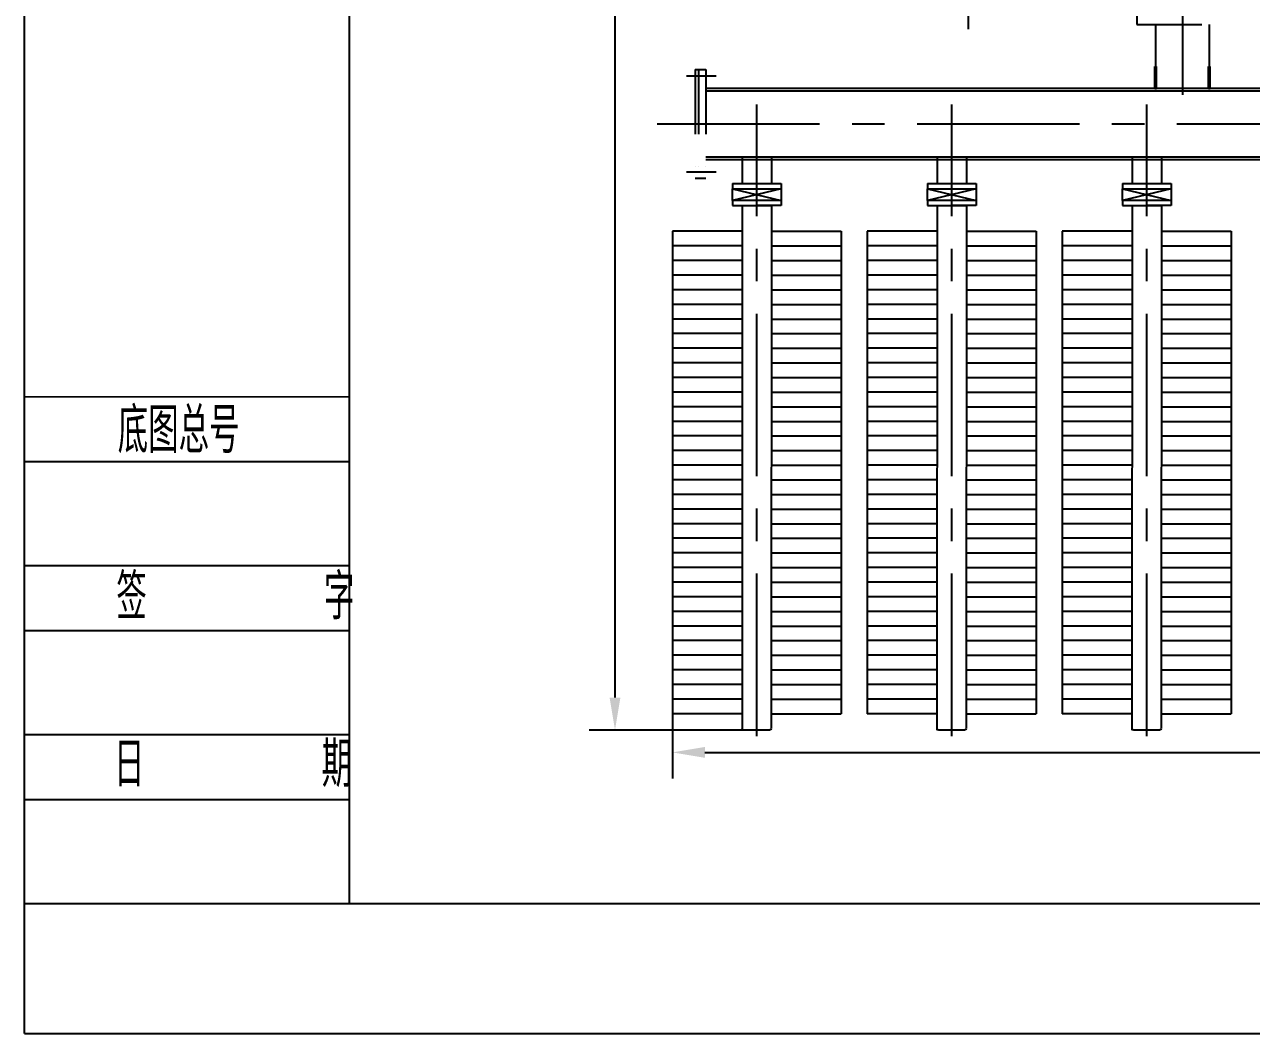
# Model space of a CAD drawing. Header units: millimetres. Extents: x -1000 to 22760, y -400 to 16400.
# Drawn here: x -1000 to 2776, y -400 to 2705 of the extents above; entities that cross this region are included whole.
import ezdxf
from ezdxf.enums import TextEntityAlignment as Align

# ---------------------------------------------------------------- set-up
doc = ezdxf.new("R2010")
doc.units = ezdxf.units.MM
doc.header["$LTSCALE"] = 400
doc.linetypes.add('CENTER', pattern=[2, 1.25, -0.25, 0.25, -0.25])
doc.linetypes.add('DIVIDE', pattern=[1.25, 0.5, -0.25, 0, -0.25, 0, -0.25])
for name, color, linetype, lineweight in [('0粗实线层', 7, 'Continuous', 50), ('2中心线层', 1, 'CENTER', 25), ('5文字层', 6, 'Continuous', 25), ('tablist', 3, 'Continuous', 25)]:
    doc.layers.add(name, color=color, linetype=linetype, lineweight=lineweight)
for name, color, linetype in [('5', 3, 'Continuous'), ('6', 4, 'DIVIDE'), ('图框层', 7, 'Continuous')]:
    doc.layers.add(name, color=color, linetype=linetype)
doc.styles.add('PC_TEXTSTYLE', font='txt.shx', dxfattribs={"width": 0.67, "bigfont": 'hztxt.shx'})
doc.styles.add('TH_GBDIM', font='txt.shx', dxfattribs={"width": 0.67, "bigfont": 'hztxt.shx'})
doc.dimstyles.new('TH_GBDIM', dxfattribs={"dimscale": 40, "dimtxt": 3.5, "dimasz": 2.5, "dimexe": 2, "dimexo": 0, "dimgap": 1.5, "dimtad": 0, "dimtoh": 1, "dimdec": 1, "dimdsep": 46, "dimtxsty": 'TH_GBDIM', "dimcen": 2.5, "dimclrd": 3, "dimclre": 3, "dimclrt": 6, "dimadec": 0, "dimazin": 2, "dimtfac": 0.714286, "dimtdec": 1, "dimtmove": 0, "dimatfit": 3, "dimfxl": 0, "dimtzin": 0, "dimlwd": -1, "dimlwe": -1, "dimarcsym": 0})

# ---------------------------------------------------------------- blocks, each defined once
blk = doc.blocks.new('*D33')
at = {"color": 3}
for p, q in [((4553.8, 3545.3), (4553.8, 2691.6)), ((1903.8, 3299.9), (1903.8, 2691.6)), ((2003.8, 2771.6), (3050.3, 2771.6)), ((4453.8, 2771.6), (3407.2, 2771.6))]:
    blk.add_line(p, q, dxfattribs=at)
for points in [[(2003.8, 2788.3), (2003.8, 2755), (1903.8, 2771.6)], [(4453.8, 2788.3), (4453.8, 2755), (4553.8, 2771.6)]]:
    blk.add_solid(points, dxfattribs=at)
at = {"layer": 'Defpoints', "color": 0}
for p in [(4553.8, 3545.3), (1903.8, 3299.9), (4553.8, 2771.6)]:
    blk.add_point(p, dxfattribs=at)
at = {"color": 6, "insert": (3228.8, 2771.6), "char_height": 140, "attachment_point": 5, "style": 'TH_GBDIM'}
blk.add_mtext('2650', dxfattribs=at)
blk = doc.blocks.new('低压侧联管')
at = {"color": 1, "linetype": 'CENTER'}
for p, q in [((-3305, 1884.6), (-3305, -59)), ((-2705, 1884.6), (-2705, -59)), ((-2105, 1884.6), (-2105, -59))]:
    blk.add_line(p, q, dxfattribs=at)
at = {"color": 0}
for p, q in [((-3380, 200), (-3230, 236)), ((-3230, 200), (-3380, 236)), ((-3380, 200), (-3230, 236)), ((-3230, 200), (-3380, 236)), ((-3380, 200), (-3230, 236)), ((-3230, 200), (-3380, 236)), ((-3380, 200), (-3230, 236)), ((-3230, 200), (-3380, 236)), ((-2780, 200), (-2630, 236)), ((-2630, 200), (-2780, 236)), ((-2780, 200), (-2630, 236)), ((-2630, 200), (-2780, 236)), ((-2780, 200), (-2630, 236)), ((-2630, 200), (-2780, 236)), ((-2180, 200), (-2030, 236)), ((-2030, 200), (-2180, 236)), ((-2180, 200), (-2030, 236)), ((-2030, 200), (-2180, 236)), ((-2180, 200), (-2030, 236)), ((-2030, 200), (-2180, 236)), ((-2180, 200), (-2030, 236)), ((-2030, 200), (-2180, 236)), ((-3350, 100), (-3350, 184)), ((-3350, 100), (-3350, 184)), ((-3350, 100), (-3350, 184)), ((-3350, 100), (-3350, 184)), ((-3260, 100), (-3260, 184)), ((-3260, 100), (-3260, 184)), ((-3260, 100), (-3260, 184)), ((-3260, 100), (-3260, 184)), ((-2750, 100), (-2750, 184)), ((-2750, 100), (-2750, 184)), ((-2750, 100), (-2750, 184)), ((-2660, 100), (-2660, 184)), ((-2660, 100), (-2660, 184)), ((-2660, 100), (-2660, 184)), ((-2150, 100), (-2150, 184)), ((-2150, 100), (-2150, 184)), ((-2150, 100), (-2150, 184)), ((-2150, 100), (-2150, 184)), ((-2060, 100), (-2060, 184)), ((-2060, 100), (-2060, 184)), ((-2060, 100), (-2060, 184)), ((-2060, 100), (-2060, 184)), ((-3462, 109.5), (3452, 109.5)), ((-3462, -109.5), (3452, -109.5)), ((-2135, -353.4), (-2135, -305.4))]:
    blk.add_line(p, q, dxfattribs=at)
at = {"layer": '0粗实线层'}
for p, q in [((-2077.5, -176), (-2077.5, -109.5)), ((-1912.5, -176), (-1912.5, -109.5))]:
    blk.add_line(p, q, dxfattribs=at)
at = {"layer": '2中心线层'}
for p, q in [((-3612, 0), (3495.7, 0)), ((-1995, -589), (-1995, -75.5))]:
    blk.add_line(p, q, dxfattribs=at)
at = {"layer": '5', "color": 0}
for p, q in [((-3350, 252), (-3350.5, 1866)), ((-3265.5, 1866), (-3345.5, 1866)), ((-3260, 252), (-3260.5, 1860.5)), ((-2750, 252), (-2750.5, 1866)), ((-2665.5, 1866), (-2745.5, 1866)), ((-2660, 252), (-2660.5, 1860.5)), ((-2150, 252), (-2150.5, 1866)), ((-2065.5, 1866), (-2145.5, 1866)), ((-2060, 252), (-2060.5, 1860.5)), ((-3565, 331), (-3565, 1816)), ((-3350, 1816), (-3565, 1816)), ((-3350, 1816), (-3565, 1816)), ((-3350, 1816), (-3565, 1816)), ((-3350, 1816), (-3565, 1816)), ((-3350, 1816), (-3565, 1816)), ((-3350, 1816), (-3565, 1816)), ((-3350, 1816), (-3565, 1816)), ((-3350, 1816), (-3565, 1816)), ((-3350, 1816), (-3565, 1816)), ((-3350, 1816), (-3565, 1816)), ((-3350, 1816), (-3565, 1816)), ((-3350, 1816), (-3565, 1816)), ((-3350, 1816), (-3565, 1816)), ((-3350, 1816), (-3565, 1816)), ((-3350, 1816), (-3565, 1816)), ((-3350, 1816), (-3565, 1816)), ((-3260, 1816), (-3045, 1816)), ((-3260, 1816), (-3045, 1816)), ((-3260, 1816), (-3045, 1816)), ((-3260, 1816), (-3045, 1816)), ((-3260, 1816), (-3045, 1816)), ((-3260, 1816), (-3045, 1816)), ((-3260, 1816), (-3045, 1816)), ((-3260, 1816), (-3045, 1816)), ((-3260, 1816), (-3045, 1816)), ((-3260, 1816), (-3045, 1816)), ((-3260, 1816), (-3045, 1816)), ((-3260, 1816), (-3045, 1816)), ((-3260, 1816), (-3045, 1816)), ((-3260, 1816), (-3045, 1816)), ((-3260, 1816), (-3045, 1816)), ((-3260, 1816), (-3045, 1816)), ((-3045, 331), (-3045, 1816)), ((-2965, 331), (-2965, 1816)), ((-2750, 1816), (-2965, 1816)), ((-2750, 1816), (-2965, 1816)), ((-2750, 1816), (-2965, 1816)), ((-2750, 1816), (-2965, 1816)), ((-2750, 1816), (-2965, 1816)), ((-2750, 1816), (-2965, 1816)), ((-2750, 1816), (-2965, 1816)), ((-2750, 1816), (-2965, 1816)), ((-2750, 1816), (-2965, 1816)), ((-2750, 1816), (-2965, 1816)), ((-2750, 1816), (-2965, 1816)), ((-2750, 1816), (-2965, 1816)), ((-2750, 1816), (-2965, 1816)), ((-2750, 1816), (-2965, 1816)), ((-2750, 1816), (-2965, 1816)), ((-2750, 1816), (-2965, 1816)), ((-2660, 1816), (-2445, 1816)), ((-2660, 1816), (-2445, 1816)), ((-2660, 1816), (-2445, 1816)), ((-2660, 1816), (-2445, 1816)), ((-2660, 1816), (-2445, 1816)), ((-2660, 1816), (-2445, 1816)), ((-2660, 1816), (-2445, 1816)), ((-2660, 1816), (-2445, 1816)), ((-2660, 1816), (-2445, 1816)), ((-2660, 1816), (-2445, 1816)), ((-2660, 1816), (-2445, 1816)), ((-2660, 1816), (-2445, 1816)), ((-2660, 1816), (-2445, 1816)), ((-2660, 1816), (-2445, 1816)), ((-2660, 1816), (-2445, 1816)), ((-2660, 1816), (-2445, 1816)), ((-2445, 331), (-2445, 1816)), ((-2365, 331), (-2365, 1816)), ((-2150, 1816), (-2365, 1816)), ((-2150, 1816), (-2365, 1816)), ((-2150, 1816), (-2365, 1816)), ((-2150, 1816), (-2365, 1816)), ((-2150, 1816), (-2365, 1816)), ((-2150, 1816), (-2365, 1816)), ((-2150, 1816), (-2365, 1816)), ((-2150, 1816), (-2365, 1816)), ((-2150, 1816), (-2365, 1816)), ((-2150, 1816), (-2365, 1816)), ((-2150, 1816), (-2365, 1816)), ((-2150, 1816), (-2365, 1816)), ((-2150, 1816), (-2365, 1816)), ((-2150, 1816), (-2365, 1816)), ((-2150, 1816), (-2365, 1816)), ((-2150, 1816), (-2365, 1816)), ((-2060, 1816), (-1845, 1816)), ((-2060, 1816), (-1845, 1816)), ((-2060, 1816), (-1845, 1816)), ((-2060, 1816), (-1845, 1816)), ((-2060, 1816), (-1845, 1816)), ((-2060, 1816), (-1845, 1816)), ((-2060, 1816), (-1845, 1816)), ((-2060, 1816), (-1845, 1816)), ((-2060, 1816), (-1845, 1816)), ((-2060, 1816), (-1845, 1816)), ((-2060, 1816), (-1845, 1816)), ((-2060, 1816), (-1845, 1816)), ((-2060, 1816), (-1845, 1816)), ((-2060, 1816), (-1845, 1816)), ((-2060, 1816), (-1845, 1816)), ((-2060, 1816), (-1845, 1816)), ((-1845, 331), (-1845, 1816)), ((-3350, 331), (-3565, 331)), ((-3260, 331), (-3045, 331)), ((-2750, 331), (-2965, 331)), ((-2660, 331), (-2445, 331)), ((-2150, 331), (-2365, 331)), ((-2060, 331), (-1845, 331)), ((-3380, 236), (-3380, 252)), ((-3380, 252), (-3305, 252)), ((-3380, 236), (-3380, 252)), ((-3380, 252), (-3305, 252)), ((-3380, 236), (-3380, 252)), ((-3380, 252), (-3305, 252)), ((-3380, 236), (-3380, 252)), ((-3380, 252), (-3305, 252)), ((-3230, 236), (-3380, 236)), ((-3380, 236), (-3380, 200)), ((-3230, 236), (-3380, 236)), ((-3380, 236), (-3380, 200)), ((-3230, 236), (-3380, 236)), ((-3380, 236), (-3380, 200)), ((-3230, 236), (-3380, 236)), ((-3380, 236), (-3380, 200)), ((-3305, 252), (-3260, 252)), ((-3230, 252), (-3305, 252)), ((-3305, 252), (-3260, 252)), ((-3230, 252), (-3305, 252)), ((-3305, 252), (-3260, 252)), ((-3230, 252), (-3305, 252)), ((-3305, 252), (-3260, 252)), ((-3230, 252), (-3305, 252)), ((-3230, 236), (-3230, 252)), ((-3230, 236), (-3230, 252)), ((-3230, 236), (-3230, 252)), ((-3230, 236), (-3230, 252)), ((-3230, 200), (-3230, 236)), ((-3230, 200), (-3230, 236)), ((-3230, 200), (-3230, 236)), ((-3230, 200), (-3230, 236)), ((-2780, 236), (-2780, 252)), ((-2780, 252), (-2705, 252)), ((-2780, 236), (-2780, 252)), ((-2780, 252), (-2705, 252)), ((-2780, 236), (-2780, 252)), ((-2780, 252), (-2705, 252)), ((-2630, 236), (-2780, 236)), ((-2780, 236), (-2780, 200)), ((-2630, 236), (-2780, 236)), ((-2780, 236), (-2780, 200)), ((-2630, 236), (-2780, 236)), ((-2780, 236), (-2780, 200)), ((-2705, 252), (-2660, 252)), ((-2630, 252), (-2705, 252)), ((-2705, 252), (-2660, 252)), ((-2630, 252), (-2705, 252)), ((-2705, 252), (-2660, 252)), ((-2630, 252), (-2705, 252)), ((-2630, 236), (-2630, 252)), ((-2630, 236), (-2630, 252)), ((-2630, 236), (-2630, 252)), ((-2630, 200), (-2630, 236)), ((-2630, 200), (-2630, 236)), ((-2630, 200), (-2630, 236)), ((-2180, 236), (-2180, 252)), ((-2180, 252), (-2105, 252)), ((-2180, 236), (-2180, 252)), ((-2180, 252), (-2105, 252)), ((-2180, 236), (-2180, 252)), ((-2180, 252), (-2105, 252)), ((-2180, 236), (-2180, 252)), ((-2180, 252), (-2105, 252)), ((-2030, 236), (-2180, 236)), ((-2180, 236), (-2180, 200)), ((-2030, 236), (-2180, 236)), ((-2180, 236), (-2180, 200)), ((-2030, 236), (-2180, 236)), ((-2180, 236), (-2180, 200)), ((-2030, 236), (-2180, 236)), ((-2180, 236), (-2180, 200)), ((-2105, 252), (-2060, 252)), ((-2030, 252), (-2105, 252)), ((-2105, 252), (-2060, 252)), ((-2030, 252), (-2105, 252)), ((-2105, 252), (-2060, 252)), ((-2030, 252), (-2105, 252)), ((-2105, 252), (-2060, 252)), ((-2030, 252), (-2105, 252)), ((-2030, 236), (-2030, 252)), ((-2030, 236), (-2030, 252)), ((-2030, 236), (-2030, 252)), ((-2030, 236), (-2030, 252)), ((-2030, 200), (-2030, 236)), ((-2030, 200), (-2030, 236)), ((-2030, 200), (-2030, 236)), ((-2030, 200), (-2030, 236)), ((-3380, 200), (-3230, 200)), ((-3380, 184), (-3380, 200)), ((-3380, 200), (-3230, 200)), ((-3380, 184), (-3380, 200)), ((-3380, 200), (-3230, 200)), ((-3380, 184), (-3380, 200)), ((-3380, 200), (-3230, 200)), ((-3380, 184), (-3380, 200)), ((-3230, 184), (-3230, 200)), ((-3230, 184), (-3230, 200)), ((-3230, 184), (-3230, 200)), ((-3230, 184), (-3230, 200)), ((-2780, 200), (-2630, 200)), ((-2780, 184), (-2780, 200)), ((-2780, 200), (-2630, 200)), ((-2780, 184), (-2780, 200)), ((-2780, 200), (-2630, 200)), ((-2780, 184), (-2780, 200)), ((-2630, 184), (-2630, 200)), ((-2630, 184), (-2630, 200)), ((-2630, 184), (-2630, 200)), ((-2180, 200), (-2030, 200)), ((-2180, 184), (-2180, 200)), ((-2180, 200), (-2030, 200)), ((-2180, 184), (-2180, 200)), ((-2180, 200), (-2030, 200)), ((-2180, 184), (-2180, 200)), ((-2180, 200), (-2030, 200)), ((-2180, 184), (-2180, 200)), ((-2030, 184), (-2030, 200)), ((-2030, 184), (-2030, 200)), ((-2030, 184), (-2030, 200)), ((-2030, 184), (-2030, 200)), ((-3380, 184), (-3230, 184)), ((-3380, 184), (-3230, 184)), ((-3380, 184), (-3230, 184)), ((-3380, 184), (-3230, 184)), ((-2780, 184), (-2630, 184)), ((-2780, 184), (-2630, 184)), ((-2780, 184), (-2630, 184)), ((-2180, 184), (-2030, 184)), ((-2180, 184), (-2030, 184)), ((-2180, 184), (-2030, 184)), ((-2180, 184), (-2030, 184))]:
    blk.add_line(p, q, dxfattribs=at)
at = {"layer": '5', "color": 2}
for p, q in [((-3350, 1771), (-3565, 1771)), ((-3350, 1771), (-3565, 1771)), ((-3350, 1771), (-3565, 1771)), ((-3350, 1771), (-3565, 1771)), ((-3350, 1771), (-3565, 1771)), ((-3350, 1771), (-3565, 1771)), ((-3350, 1771), (-3565, 1771)), ((-3350, 1771), (-3565, 1771)), ((-3350, 1771), (-3565, 1771)), ((-3350, 1771), (-3565, 1771)), ((-3260, 1771), (-3045, 1771)), ((-3260, 1771), (-3045, 1771)), ((-3260, 1771), (-3045, 1771)), ((-3260, 1771), (-3045, 1771)), ((-3260, 1771), (-3045, 1771)), ((-3260, 1771), (-3045, 1771)), ((-3260, 1771), (-3045, 1771)), ((-3260, 1771), (-3045, 1771)), ((-3260, 1771), (-3045, 1771)), ((-3260, 1771), (-3045, 1771)), ((-2750, 1771), (-2965, 1771)), ((-2750, 1771), (-2965, 1771)), ((-2750, 1771), (-2965, 1771)), ((-2750, 1771), (-2965, 1771)), ((-2750, 1771), (-2965, 1771)), ((-2750, 1771), (-2965, 1771)), ((-2750, 1771), (-2965, 1771)), ((-2750, 1771), (-2965, 1771)), ((-2750, 1771), (-2965, 1771)), ((-2750, 1771), (-2965, 1771)), ((-2660, 1771), (-2445, 1771)), ((-2660, 1771), (-2445, 1771)), ((-2660, 1771), (-2445, 1771)), ((-2660, 1771), (-2445, 1771)), ((-2660, 1771), (-2445, 1771)), ((-2660, 1771), (-2445, 1771)), ((-2660, 1771), (-2445, 1771)), ((-2660, 1771), (-2445, 1771)), ((-2660, 1771), (-2445, 1771)), ((-2660, 1771), (-2445, 1771)), ((-2150, 1771), (-2365, 1771)), ((-2150, 1771), (-2365, 1771)), ((-2150, 1771), (-2365, 1771)), ((-2150, 1771), (-2365, 1771)), ((-2150, 1771), (-2365, 1771)), ((-2150, 1771), (-2365, 1771)), ((-2150, 1771), (-2365, 1771)), ((-2150, 1771), (-2365, 1771)), ((-2150, 1771), (-2365, 1771)), ((-2150, 1771), (-2365, 1771)), ((-2060, 1771), (-1845, 1771)), ((-2060, 1771), (-1845, 1771)), ((-2060, 1771), (-1845, 1771)), ((-2060, 1771), (-1845, 1771)), ((-2060, 1771), (-1845, 1771)), ((-2060, 1771), (-1845, 1771)), ((-2060, 1771), (-1845, 1771)), ((-2060, 1771), (-1845, 1771)), ((-2060, 1771), (-1845, 1771)), ((-2060, 1771), (-1845, 1771)), ((-3350, 1726), (-3565, 1726)), ((-3350, 1726), (-3565, 1726)), ((-3350, 1726), (-3565, 1726)), ((-3350, 1726), (-3565, 1726)), ((-3350, 1726), (-3565, 1726)), ((-3350, 1726), (-3565, 1726)), ((-3350, 1726), (-3565, 1726)), ((-3350, 1726), (-3565, 1726)), ((-3350, 1726), (-3565, 1726)), ((-3350, 1726), (-3565, 1726)), ((-3350, 1726), (-3565, 1726)), ((-3350, 1726), (-3565, 1726)), ((-3350, 1726), (-3565, 1726)), ((-3350, 1726), (-3565, 1726)), ((-3350, 1726), (-3565, 1726)), ((-3350, 1726), (-3565, 1726)), ((-3260, 1726), (-3045, 1726)), ((-3260, 1726), (-3045, 1726)), ((-3260, 1726), (-3045, 1726)), ((-3260, 1726), (-3045, 1726)), ((-3260, 1726), (-3045, 1726)), ((-3260, 1726), (-3045, 1726)), ((-3260, 1726), (-3045, 1726)), ((-3260, 1726), (-3045, 1726)), ((-3260, 1726), (-3045, 1726)), ((-3260, 1726), (-3045, 1726)), ((-3260, 1726), (-3045, 1726)), ((-3260, 1726), (-3045, 1726)), ((-3260, 1726), (-3045, 1726)), ((-3260, 1726), (-3045, 1726)), ((-3260, 1726), (-3045, 1726)), ((-3260, 1726), (-3045, 1726)), ((-2750, 1726), (-2965, 1726)), ((-2750, 1726), (-2965, 1726)), ((-2750, 1726), (-2965, 1726)), ((-2750, 1726), (-2965, 1726)), ((-2750, 1726), (-2965, 1726)), ((-2750, 1726), (-2965, 1726)), ((-2750, 1726), (-2965, 1726)), ((-2750, 1726), (-2965, 1726)), ((-2750, 1726), (-2965, 1726)), ((-2750, 1726), (-2965, 1726)), ((-2750, 1726), (-2965, 1726)), ((-2750, 1726), (-2965, 1726)), ((-2750, 1726), (-2965, 1726)), ((-2750, 1726), (-2965, 1726)), ((-2750, 1726), (-2965, 1726)), ((-2750, 1726), (-2965, 1726)), ((-2660, 1726), (-2445, 1726)), ((-2660, 1726), (-2445, 1726)), ((-2660, 1726), (-2445, 1726)), ((-2660, 1726), (-2445, 1726)), ((-2660, 1726), (-2445, 1726)), ((-2660, 1726), (-2445, 1726)), ((-2660, 1726), (-2445, 1726)), ((-2660, 1726), (-2445, 1726)), ((-2660, 1726), (-2445, 1726)), ((-2660, 1726), (-2445, 1726)), ((-2660, 1726), (-2445, 1726)), ((-2660, 1726), (-2445, 1726)), ((-2660, 1726), (-2445, 1726)), ((-2660, 1726), (-2445, 1726)), ((-2660, 1726), (-2445, 1726)), ((-2660, 1726), (-2445, 1726)), ((-2150, 1726), (-2365, 1726)), ((-2150, 1726), (-2365, 1726)), ((-2150, 1726), (-2365, 1726)), ((-2150, 1726), (-2365, 1726)), ((-2150, 1726), (-2365, 1726)), ((-2150, 1726), (-2365, 1726)), ((-2150, 1726), (-2365, 1726)), ((-2150, 1726), (-2365, 1726)), ((-2150, 1726), (-2365, 1726)), ((-2150, 1726), (-2365, 1726)), ((-2150, 1726), (-2365, 1726)), ((-2150, 1726), (-2365, 1726)), ((-2150, 1726), (-2365, 1726)), ((-2150, 1726), (-2365, 1726)), ((-2150, 1726), (-2365, 1726)), ((-2150, 1726), (-2365, 1726)), ((-2060, 1726), (-1845, 1726)), ((-2060, 1726), (-1845, 1726)), ((-2060, 1726), (-1845, 1726)), ((-2060, 1726), (-1845, 1726)), ((-2060, 1726), (-1845, 1726)), ((-2060, 1726), (-1845, 1726)), ((-2060, 1726), (-1845, 1726)), ((-2060, 1726), (-1845, 1726)), ((-2060, 1726), (-1845, 1726)), ((-2060, 1726), (-1845, 1726)), ((-2060, 1726), (-1845, 1726)), ((-2060, 1726), (-1845, 1726)), ((-2060, 1726), (-1845, 1726)), ((-2060, 1726), (-1845, 1726)), ((-2060, 1726), (-1845, 1726)), ((-2060, 1726), (-1845, 1726)), ((-3350, 1681), (-3565, 1681)), ((-3350, 1681), (-3565, 1681)), ((-3350, 1681), (-3565, 1681)), ((-3350, 1681), (-3565, 1681)), ((-3350, 1681), (-3565, 1681)), ((-3350, 1681), (-3565, 1681)), ((-3350, 1681), (-3565, 1681)), ((-3350, 1681), (-3565, 1681)), ((-3350, 1681), (-3565, 1681)), ((-3350, 1681), (-3565, 1681)), ((-3260, 1681), (-3045, 1681)), ((-3260, 1681), (-3045, 1681)), ((-3260, 1681), (-3045, 1681)), ((-3260, 1681), (-3045, 1681)), ((-3260, 1681), (-3045, 1681)), ((-3260, 1681), (-3045, 1681)), ((-3260, 1681), (-3045, 1681)), ((-3260, 1681), (-3045, 1681)), ((-3260, 1681), (-3045, 1681)), ((-3260, 1681), (-3045, 1681)), ((-2750, 1681), (-2965, 1681)), ((-2750, 1681), (-2965, 1681)), ((-2750, 1681), (-2965, 1681)), ((-2750, 1681), (-2965, 1681)), ((-2750, 1681), (-2965, 1681)), ((-2750, 1681), (-2965, 1681)), ((-2750, 1681), (-2965, 1681)), ((-2750, 1681), (-2965, 1681)), ((-2750, 1681), (-2965, 1681)), ((-2750, 1681), (-2965, 1681)), ((-2660, 1681), (-2445, 1681)), ((-2660, 1681), (-2445, 1681)), ((-2660, 1681), (-2445, 1681)), ((-2660, 1681), (-2445, 1681)), ((-2660, 1681), (-2445, 1681)), ((-2660, 1681), (-2445, 1681)), ((-2660, 1681), (-2445, 1681)), ((-2660, 1681), (-2445, 1681)), ((-2660, 1681), (-2445, 1681)), ((-2660, 1681), (-2445, 1681)), ((-2150, 1681), (-2365, 1681)), ((-2150, 1681), (-2365, 1681)), ((-2150, 1681), (-2365, 1681)), ((-2150, 1681), (-2365, 1681)), ((-2150, 1681), (-2365, 1681)), ((-2150, 1681), (-2365, 1681)), ((-2150, 1681), (-2365, 1681)), ((-2150, 1681), (-2365, 1681)), ((-2150, 1681), (-2365, 1681)), ((-2150, 1681), (-2365, 1681)), ((-2060, 1681), (-1845, 1681)), ((-2060, 1681), (-1845, 1681)), ((-2060, 1681), (-1845, 1681)), ((-2060, 1681), (-1845, 1681)), ((-2060, 1681), (-1845, 1681)), ((-2060, 1681), (-1845, 1681)), ((-2060, 1681), (-1845, 1681)), ((-2060, 1681), (-1845, 1681)), ((-2060, 1681), (-1845, 1681)), ((-2060, 1681), (-1845, 1681)), ((-3350, 1636), (-3565, 1636)), ((-3350, 1636), (-3565, 1636)), ((-3350, 1636), (-3565, 1636)), ((-3350, 1636), (-3565, 1636)), ((-3350, 1636), (-3565, 1636)), ((-3350, 1636), (-3565, 1636)), ((-3350, 1636), (-3565, 1636)), ((-3350, 1636), (-3565, 1636)), ((-3350, 1636), (-3565, 1636)), ((-3350, 1636), (-3565, 1636)), ((-3350, 1636), (-3565, 1636)), ((-3350, 1636), (-3565, 1636)), ((-3350, 1636), (-3565, 1636)), ((-3350, 1636), (-3565, 1636)), ((-3260, 1636), (-3045, 1636)), ((-3260, 1636), (-3045, 1636)), ((-3260, 1636), (-3045, 1636)), ((-3260, 1636), (-3045, 1636)), ((-3260, 1636), (-3045, 1636)), ((-3260, 1636), (-3045, 1636)), ((-3260, 1636), (-3045, 1636)), ((-3260, 1636), (-3045, 1636)), ((-2750, 1636), (-2965, 1636)), ((-2750, 1636), (-2965, 1636)), ((-2750, 1636), (-2965, 1636)), ((-2750, 1636), (-2965, 1636)), ((-2750, 1636), (-2965, 1636)), ((-2750, 1636), (-2965, 1636)), ((-2750, 1636), (-2965, 1636)), ((-2750, 1636), (-2965, 1636)), ((-2750, 1636), (-2965, 1636)), ((-2750, 1636), (-2965, 1636)), ((-2750, 1636), (-2965, 1636)), ((-2750, 1636), (-2965, 1636)), ((-2750, 1636), (-2965, 1636)), ((-2750, 1636), (-2965, 1636)), ((-2660, 1636), (-2445, 1636)), ((-2660, 1636), (-2445, 1636)), ((-2660, 1636), (-2445, 1636)), ((-2660, 1636), (-2445, 1636)), ((-2660, 1636), (-2445, 1636)), ((-2660, 1636), (-2445, 1636)), ((-2660, 1636), (-2445, 1636)), ((-2660, 1636), (-2445, 1636)), ((-2150, 1636), (-2365, 1636)), ((-2150, 1636), (-2365, 1636)), ((-2150, 1636), (-2365, 1636)), ((-2150, 1636), (-2365, 1636)), ((-2150, 1636), (-2365, 1636)), ((-2150, 1636), (-2365, 1636)), ((-2150, 1636), (-2365, 1636)), ((-2150, 1636), (-2365, 1636)), ((-2150, 1636), (-2365, 1636)), ((-2150, 1636), (-2365, 1636)), ((-2150, 1636), (-2365, 1636)), ((-2150, 1636), (-2365, 1636)), ((-2150, 1636), (-2365, 1636)), ((-2150, 1636), (-2365, 1636)), ((-2060, 1636), (-1845, 1636)), ((-2060, 1636), (-1845, 1636)), ((-2060, 1636), (-1845, 1636)), ((-2060, 1636), (-1845, 1636)), ((-2060, 1636), (-1845, 1636)), ((-2060, 1636), (-1845, 1636)), ((-2060, 1636), (-1845, 1636)), ((-2060, 1636), (-1845, 1636)), ((-3350, 1591), (-3565, 1591)), ((-3350, 1591), (-3565, 1591)), ((-3350, 1591), (-3565, 1591)), ((-3350, 1591), (-3565, 1591)), ((-3350, 1591), (-3565, 1591)), ((-3350, 1591), (-3565, 1591)), ((-3350, 1591), (-3565, 1591)), ((-3350, 1591), (-3565, 1591)), ((-3350, 1591), (-3565, 1591)), ((-3350, 1591), (-3565, 1591)), ((-3260, 1591), (-3045, 1591)), ((-3260, 1591), (-3045, 1591)), ((-3260, 1591), (-3045, 1591)), ((-3260, 1591), (-3045, 1591)), ((-3260, 1591), (-3045, 1591)), ((-2750, 1591), (-2965, 1591)), ((-2750, 1591), (-2965, 1591)), ((-2750, 1591), (-2965, 1591)), ((-2750, 1591), (-2965, 1591)), ((-2750, 1591), (-2965, 1591)), ((-2750, 1591), (-2965, 1591)), ((-2750, 1591), (-2965, 1591)), ((-2750, 1591), (-2965, 1591)), ((-2750, 1591), (-2965, 1591)), ((-2750, 1591), (-2965, 1591)), ((-2660, 1591), (-2445, 1591)), ((-2660, 1591), (-2445, 1591)), ((-2660, 1591), (-2445, 1591)), ((-2660, 1591), (-2445, 1591)), ((-2660, 1591), (-2445, 1591)), ((-2150, 1591), (-2365, 1591)), ((-2150, 1591), (-2365, 1591)), ((-2150, 1591), (-2365, 1591)), ((-2150, 1591), (-2365, 1591)), ((-2150, 1591), (-2365, 1591)), ((-2150, 1591), (-2365, 1591)), ((-2150, 1591), (-2365, 1591)), ((-2150, 1591), (-2365, 1591)), ((-2150, 1591), (-2365, 1591)), ((-2150, 1591), (-2365, 1591)), ((-2060, 1591), (-1845, 1591)), ((-2060, 1591), (-1845, 1591)), ((-2060, 1591), (-1845, 1591)), ((-2060, 1591), (-1845, 1591)), ((-2060, 1591), (-1845, 1591)), ((-3350, 1546), (-3565, 1546)), ((-3350, 1546), (-3565, 1546)), ((-3350, 1546), (-3565, 1546)), ((-3350, 1546), (-3565, 1546)), ((-3350, 1546), (-3565, 1546)), ((-3350, 1546), (-3565, 1546)), ((-3350, 1546), (-3565, 1546)), ((-3350, 1546), (-3565, 1546)), ((-3350, 1546), (-3565, 1546)), ((-3350, 1546), (-3565, 1546)), ((-3350, 1546), (-3565, 1546)), ((-3350, 1546), (-3565, 1546)), ((-3350, 1546), (-3565, 1546)), ((-3350, 1546), (-3565, 1546)), ((-3260, 1546), (-3045, 1546)), ((-3260, 1546), (-3045, 1546)), ((-3260, 1546), (-3045, 1546)), ((-3260, 1546), (-3045, 1546)), ((-3260, 1546), (-3045, 1546)), ((-3260, 1546), (-3045, 1546)), ((-3260, 1546), (-3045, 1546)), ((-3260, 1546), (-3045, 1546)), ((-2750, 1546), (-2965, 1546)), ((-2750, 1546), (-2965, 1546)), ((-2750, 1546), (-2965, 1546)), ((-2750, 1546), (-2965, 1546)), ((-2750, 1546), (-2965, 1546)), ((-2750, 1546), (-2965, 1546)), ((-2750, 1546), (-2965, 1546)), ((-2750, 1546), (-2965, 1546)), ((-2750, 1546), (-2965, 1546)), ((-2750, 1546), (-2965, 1546)), ((-2750, 1546), (-2965, 1546)), ((-2750, 1546), (-2965, 1546)), ((-2750, 1546), (-2965, 1546)), ((-2750, 1546), (-2965, 1546)), ((-2660, 1546), (-2445, 1546)), ((-2660, 1546), (-2445, 1546)), ((-2660, 1546), (-2445, 1546)), ((-2660, 1546), (-2445, 1546)), ((-2660, 1546), (-2445, 1546)), ((-2660, 1546), (-2445, 1546)), ((-2660, 1546), (-2445, 1546)), ((-2660, 1546), (-2445, 1546)), ((-2150, 1546), (-2365, 1546)), ((-2150, 1546), (-2365, 1546)), ((-2150, 1546), (-2365, 1546)), ((-2150, 1546), (-2365, 1546)), ((-2150, 1546), (-2365, 1546)), ((-2150, 1546), (-2365, 1546)), ((-2150, 1546), (-2365, 1546)), ((-2150, 1546), (-2365, 1546)), ((-2150, 1546), (-2365, 1546)), ((-2150, 1546), (-2365, 1546)), ((-2150, 1546), (-2365, 1546)), ((-2150, 1546), (-2365, 1546)), ((-2150, 1546), (-2365, 1546)), ((-2150, 1546), (-2365, 1546)), ((-2060, 1546), (-1845, 1546)), ((-2060, 1546), (-1845, 1546)), ((-2060, 1546), (-1845, 1546)), ((-2060, 1546), (-1845, 1546)), ((-2060, 1546), (-1845, 1546)), ((-2060, 1546), (-1845, 1546)), ((-2060, 1546), (-1845, 1546)), ((-2060, 1546), (-1845, 1546)), ((-3350, 1501), (-3565, 1501)), ((-3350, 1501), (-3565, 1501)), ((-3350, 1501), (-3565, 1501)), ((-3350, 1501), (-3565, 1501)), ((-3350, 1501), (-3565, 1501)), ((-3350, 1501), (-3565, 1501)), ((-3350, 1501), (-3565, 1501)), ((-3350, 1501), (-3565, 1501)), ((-3350, 1501), (-3565, 1501)), ((-3350, 1501), (-3565, 1501)), ((-3260, 1501), (-3045, 1501)), ((-3260, 1501), (-3045, 1501)), ((-3260, 1501), (-3045, 1501)), ((-3260, 1501), (-3045, 1501)), ((-3260, 1501), (-3045, 1501)), ((-2750, 1501), (-2965, 1501)), ((-2750, 1501), (-2965, 1501)), ((-2750, 1501), (-2965, 1501)), ((-2750, 1501), (-2965, 1501)), ((-2750, 1501), (-2965, 1501)), ((-2750, 1501), (-2965, 1501)), ((-2750, 1501), (-2965, 1501)), ((-2750, 1501), (-2965, 1501)), ((-2750, 1501), (-2965, 1501)), ((-2750, 1501), (-2965, 1501)), ((-2660, 1501), (-2445, 1501)), ((-2660, 1501), (-2445, 1501)), ((-2660, 1501), (-2445, 1501)), ((-2660, 1501), (-2445, 1501)), ((-2660, 1501), (-2445, 1501)), ((-2150, 1501), (-2365, 1501)), ((-2150, 1501), (-2365, 1501)), ((-2150, 1501), (-2365, 1501)), ((-2150, 1501), (-2365, 1501)), ((-2150, 1501), (-2365, 1501)), ((-2150, 1501), (-2365, 1501)), ((-2150, 1501), (-2365, 1501)), ((-2150, 1501), (-2365, 1501)), ((-2150, 1501), (-2365, 1501)), ((-2150, 1501), (-2365, 1501)), ((-2060, 1501), (-1845, 1501)), ((-2060, 1501), (-1845, 1501)), ((-2060, 1501), (-1845, 1501)), ((-2060, 1501), (-1845, 1501)), ((-2060, 1501), (-1845, 1501)), ((-3350, 1456), (-3565, 1456)), ((-3350, 1456), (-3565, 1456)), ((-3350, 1456), (-3565, 1456)), ((-3350, 1456), (-3565, 1456)), ((-3350, 1456), (-3565, 1456)), ((-3350, 1456), (-3565, 1456)), ((-3350, 1456), (-3565, 1456)), ((-3260, 1456), (-3045, 1456)), ((-3260, 1456), (-3045, 1456)), ((-3260, 1456), (-3045, 1456)), ((-3260, 1456), (-3045, 1456)), ((-3260, 1456), (-3045, 1456)), ((-3260, 1456), (-3045, 1456)), ((-3260, 1456), (-3045, 1456)), ((-2750, 1456), (-2965, 1456)), ((-2750, 1456), (-2965, 1456)), ((-2750, 1456), (-2965, 1456)), ((-2750, 1456), (-2965, 1456)), ((-2750, 1456), (-2965, 1456)), ((-2750, 1456), (-2965, 1456)), ((-2750, 1456), (-2965, 1456)), ((-2660, 1456), (-2445, 1456)), ((-2660, 1456), (-2445, 1456)), ((-2660, 1456), (-2445, 1456)), ((-2660, 1456), (-2445, 1456)), ((-2660, 1456), (-2445, 1456)), ((-2660, 1456), (-2445, 1456)), ((-2660, 1456), (-2445, 1456)), ((-2150, 1456), (-2365, 1456)), ((-2150, 1456), (-2365, 1456)), ((-2150, 1456), (-2365, 1456)), ((-2150, 1456), (-2365, 1456)), ((-2150, 1456), (-2365, 1456)), ((-2150, 1456), (-2365, 1456)), ((-2150, 1456), (-2365, 1456)), ((-2060, 1456), (-1845, 1456)), ((-2060, 1456), (-1845, 1456)), ((-2060, 1456), (-1845, 1456)), ((-2060, 1456), (-1845, 1456)), ((-2060, 1456), (-1845, 1456)), ((-2060, 1456), (-1845, 1456)), ((-2060, 1456), (-1845, 1456)), ((-3350, 1411), (-3565, 1411)), ((-3350, 1411), (-3565, 1411)), ((-3350, 1411), (-3565, 1411)), ((-3350, 1411), (-3565, 1411)), ((-3350, 1411), (-3565, 1411)), ((-3260, 1411), (-3045, 1411)), ((-3260, 1411), (-3045, 1411)), ((-3260, 1411), (-3045, 1411)), ((-3260, 1411), (-3045, 1411)), ((-2750, 1411), (-2965, 1411)), ((-2750, 1411), (-2965, 1411)), ((-2750, 1411), (-2965, 1411)), ((-2750, 1411), (-2965, 1411)), ((-2750, 1411), (-2965, 1411)), ((-2660, 1411), (-2445, 1411)), ((-2660, 1411), (-2445, 1411)), ((-2660, 1411), (-2445, 1411)), ((-2660, 1411), (-2445, 1411)), ((-2150, 1411), (-2365, 1411)), ((-2150, 1411), (-2365, 1411)), ((-2150, 1411), (-2365, 1411)), ((-2150, 1411), (-2365, 1411)), ((-2150, 1411), (-2365, 1411)), ((-2060, 1411), (-1845, 1411)), ((-2060, 1411), (-1845, 1411)), ((-2060, 1411), (-1845, 1411)), ((-2060, 1411), (-1845, 1411)), ((-3350, 1366), (-3565, 1366)), ((-3350, 1366), (-3565, 1366)), ((-3350, 1366), (-3565, 1366)), ((-3350, 1366), (-3565, 1366)), ((-3350, 1366), (-3565, 1366)), ((-3350, 1366), (-3565, 1366)), ((-3350, 1366), (-3565, 1366)), ((-3260, 1366), (-3045, 1366)), ((-3260, 1366), (-3045, 1366)), ((-3260, 1366), (-3045, 1366)), ((-3260, 1366), (-3045, 1366)), ((-3260, 1366), (-3045, 1366)), ((-3260, 1366), (-3045, 1366)), ((-3260, 1366), (-3045, 1366)), ((-2750, 1366), (-2965, 1366)), ((-2750, 1366), (-2965, 1366)), ((-2750, 1366), (-2965, 1366)), ((-2750, 1366), (-2965, 1366)), ((-2750, 1366), (-2965, 1366)), ((-2750, 1366), (-2965, 1366)), ((-2750, 1366), (-2965, 1366)), ((-2660, 1366), (-2445, 1366)), ((-2660, 1366), (-2445, 1366)), ((-2660, 1366), (-2445, 1366)), ((-2660, 1366), (-2445, 1366)), ((-2660, 1366), (-2445, 1366)), ((-2660, 1366), (-2445, 1366)), ((-2660, 1366), (-2445, 1366)), ((-2150, 1366), (-2365, 1366)), ((-2150, 1366), (-2365, 1366)), ((-2150, 1366), (-2365, 1366)), ((-2150, 1366), (-2365, 1366)), ((-2150, 1366), (-2365, 1366)), ((-2150, 1366), (-2365, 1366)), ((-2150, 1366), (-2365, 1366)), ((-2060, 1366), (-1845, 1366)), ((-2060, 1366), (-1845, 1366)), ((-2060, 1366), (-1845, 1366)), ((-2060, 1366), (-1845, 1366)), ((-2060, 1366), (-1845, 1366)), ((-2060, 1366), (-1845, 1366)), ((-2060, 1366), (-1845, 1366)), ((-3350, 1321), (-3565, 1321)), ((-3350, 1321), (-3565, 1321)), ((-3350, 1321), (-3565, 1321)), ((-3350, 1321), (-3565, 1321)), ((-3350, 1321), (-3565, 1321)), ((-3260, 1321), (-3045, 1321)), ((-3260, 1321), (-3045, 1321)), ((-3260, 1321), (-3045, 1321)), ((-3260, 1321), (-3045, 1321)), ((-2750, 1321), (-2965, 1321)), ((-2750, 1321), (-2965, 1321)), ((-2750, 1321), (-2965, 1321)), ((-2750, 1321), (-2965, 1321)), ((-2750, 1321), (-2965, 1321)), ((-2660, 1321), (-2445, 1321)), ((-2660, 1321), (-2445, 1321)), ((-2660, 1321), (-2445, 1321)), ((-2660, 1321), (-2445, 1321)), ((-2150, 1321), (-2365, 1321)), ((-2150, 1321), (-2365, 1321)), ((-2150, 1321), (-2365, 1321)), ((-2150, 1321), (-2365, 1321)), ((-2150, 1321), (-2365, 1321)), ((-2060, 1321), (-1845, 1321)), ((-2060, 1321), (-1845, 1321)), ((-2060, 1321), (-1845, 1321)), ((-2060, 1321), (-1845, 1321)), ((-3350, 1276), (-3565, 1276)), ((-3350, 1276), (-3565, 1276)), ((-3350, 1276), (-3565, 1276)), ((-3350, 1276), (-3565, 1276)), ((-3350, 1276), (-3565, 1276)), ((-3350, 1276), (-3565, 1276)), ((-3350, 1276), (-3565, 1276)), ((-3260, 1276), (-3045, 1276)), ((-3260, 1276), (-3045, 1276)), ((-3260, 1276), (-3045, 1276)), ((-3260, 1276), (-3045, 1276)), ((-3260, 1276), (-3045, 1276)), ((-3260, 1276), (-3045, 1276)), ((-3260, 1276), (-3045, 1276)), ((-2750, 1276), (-2965, 1276)), ((-2750, 1276), (-2965, 1276)), ((-2750, 1276), (-2965, 1276)), ((-2750, 1276), (-2965, 1276)), ((-2750, 1276), (-2965, 1276)), ((-2750, 1276), (-2965, 1276)), ((-2750, 1276), (-2965, 1276)), ((-2660, 1276), (-2445, 1276)), ((-2660, 1276), (-2445, 1276)), ((-2660, 1276), (-2445, 1276)), ((-2660, 1276), (-2445, 1276)), ((-2660, 1276), (-2445, 1276)), ((-2660, 1276), (-2445, 1276)), ((-2660, 1276), (-2445, 1276)), ((-2150, 1276), (-2365, 1276)), ((-2150, 1276), (-2365, 1276)), ((-2150, 1276), (-2365, 1276)), ((-2150, 1276), (-2365, 1276)), ((-2150, 1276), (-2365, 1276)), ((-2150, 1276), (-2365, 1276)), ((-2150, 1276), (-2365, 1276)), ((-2060, 1276), (-1845, 1276)), ((-2060, 1276), (-1845, 1276)), ((-2060, 1276), (-1845, 1276)), ((-2060, 1276), (-1845, 1276)), ((-2060, 1276), (-1845, 1276)), ((-2060, 1276), (-1845, 1276)), ((-2060, 1276), (-1845, 1276)), ((-3350, 1231), (-3565, 1231)), ((-3350, 1231), (-3565, 1231)), ((-3350, 1231), (-3565, 1231)), ((-3350, 1231), (-3565, 1231)), ((-3350, 1231), (-3565, 1231)), ((-3260, 1231), (-3045, 1231)), ((-3260, 1231), (-3045, 1231)), ((-3260, 1231), (-3045, 1231)), ((-3260, 1231), (-3045, 1231)), ((-2750, 1231), (-2965, 1231)), ((-2750, 1231), (-2965, 1231)), ((-2750, 1231), (-2965, 1231)), ((-2750, 1231), (-2965, 1231)), ((-2750, 1231), (-2965, 1231)), ((-2660, 1231), (-2445, 1231)), ((-2660, 1231), (-2445, 1231)), ((-2660, 1231), (-2445, 1231)), ((-2660, 1231), (-2445, 1231)), ((-2150, 1231), (-2365, 1231)), ((-2150, 1231), (-2365, 1231)), ((-2150, 1231), (-2365, 1231)), ((-2150, 1231), (-2365, 1231)), ((-2150, 1231), (-2365, 1231)), ((-2060, 1231), (-1845, 1231)), ((-2060, 1231), (-1845, 1231)), ((-2060, 1231), (-1845, 1231)), ((-2060, 1231), (-1845, 1231)), ((-3350, 1186), (-3565, 1186)), ((-3350, 1186), (-3565, 1186)), ((-3350, 1186), (-3565, 1186)), ((-3260, 1186), (-3045, 1186)), ((-3260, 1186), (-3045, 1186)), ((-2750, 1186), (-2965, 1186)), ((-2750, 1186), (-2965, 1186)), ((-2750, 1186), (-2965, 1186)), ((-2660, 1186), (-2445, 1186)), ((-2660, 1186), (-2445, 1186)), ((-2150, 1186), (-2365, 1186)), ((-2150, 1186), (-2365, 1186)), ((-2150, 1186), (-2365, 1186)), ((-2060, 1186), (-1845, 1186)), ((-2060, 1186), (-1845, 1186)), ((-3350, 1141), (-3565, 1141)), ((-3350, 1141), (-3565, 1141)), ((-3260, 1141), (-3045, 1141)), ((-3260, 1141), (-3045, 1141)), ((-2750, 1141), (-2965, 1141)), ((-2750, 1141), (-2965, 1141)), ((-2660, 1141), (-2445, 1141)), ((-2660, 1141), (-2445, 1141)), ((-2150, 1141), (-2365, 1141)), ((-2150, 1141), (-2365, 1141)), ((-2060, 1141), (-1845, 1141)), ((-2060, 1141), (-1845, 1141)), ((-3350, 1096), (-3565, 1096)), ((-3350, 1096), (-3557.5, 1096)), ((-3260, 1096), (-3045, 1096)), ((-3260, 1096), (-3052.5, 1096)), ((-2750, 1096), (-2965, 1096)), ((-2750, 1096), (-2957.5, 1096)), ((-2660, 1096), (-2445, 1096)), ((-2660, 1096), (-2452.5, 1096)), ((-2150, 1096), (-2365, 1096)), ((-2150, 1096), (-2357.5, 1096)), ((-2060, 1096), (-1845, 1096)), ((-2060, 1096), (-1852.5, 1096)), ((-3350, 1051), (-3565, 1051)), ((-3350, 1051), (-3557.5, 1051)), ((-3260, 1051), (-3045, 1051)), ((-3260, 1051), (-3052.5, 1051)), ((-2750, 1051), (-2965, 1051)), ((-2750, 1051), (-2957.5, 1051)), ((-2660, 1051), (-2445, 1051)), ((-2660, 1051), (-2452.5, 1051)), ((-2150, 1051), (-2365, 1051)), ((-2150, 1051), (-2357.5, 1051)), ((-2060, 1051), (-1845, 1051)), ((-2060, 1051), (-1852.5, 1051)), ((-3350, 1006), (-3565, 1006)), ((-3260, 1006), (-3045, 1006)), ((-2750, 1006), (-2965, 1006)), ((-2660, 1006), (-2445, 1006)), ((-2150, 1006), (-2365, 1006)), ((-2060, 1006), (-1845, 1006)), ((-3350, 961), (-3565, 961)), ((-3260, 961), (-3045, 961)), ((-2750, 961), (-2965, 961)), ((-2660, 961), (-2445, 961)), ((-2150, 961), (-2365, 961)), ((-2060, 961), (-1845, 961)), ((-3350, 916), (-3565, 916)), ((-3260, 916), (-3045, 916)), ((-2750, 916), (-2965, 916)), ((-2660, 916), (-2445, 916)), ((-2150, 916), (-2365, 916)), ((-2060, 916), (-1845, 916)), ((-3350, 871), (-3565, 871)), ((-3260, 871), (-3045, 871)), ((-2750, 871), (-2965, 871)), ((-2660, 871), (-2445, 871)), ((-2150, 871), (-2365, 871)), ((-2060, 871), (-1845, 871)), ((-3350, 826), (-3565, 826)), ((-3260, 826), (-3045, 826)), ((-2750, 826), (-2965, 826)), ((-2660, 826), (-2445, 826)), ((-2150, 826), (-2365, 826)), ((-2060, 826), (-1845, 826)), ((-3350, 781), (-3565, 781)), ((-3260, 781), (-3045, 781)), ((-2750, 781), (-2965, 781)), ((-2660, 781), (-2445, 781)), ((-2150, 781), (-2365, 781)), ((-2060, 781), (-1845, 781)), ((-3350, 736), (-3565, 736)), ((-3260, 736), (-3045, 736)), ((-2750, 736), (-2965, 736)), ((-2660, 736), (-2445, 736)), ((-2150, 736), (-2365, 736)), ((-2060, 736), (-1845, 736)), ((-3350, 691), (-3565, 691)), ((-3260, 691), (-3045, 691)), ((-2750, 691), (-2965, 691)), ((-2660, 691), (-2445, 691)), ((-2150, 691), (-2365, 691)), ((-2060, 691), (-1845, 691)), ((-3350, 646), (-3565, 646)), ((-3260, 646), (-3045, 646)), ((-2750, 646), (-2965, 646)), ((-2660, 646), (-2445, 646)), ((-2150, 646), (-2365, 646)), ((-2060, 646), (-1845, 646)), ((-3350, 601), (-3565, 601)), ((-3260, 601), (-3045, 601)), ((-2750, 601), (-2965, 601)), ((-2660, 601), (-2445, 601)), ((-2150, 601), (-2365, 601)), ((-2060, 601), (-1845, 601)), ((-3350, 556), (-3565, 556)), ((-3260, 556), (-3045, 556)), ((-2750, 556), (-2965, 556)), ((-2660, 556), (-2445, 556)), ((-2150, 556), (-2365, 556)), ((-2060, 556), (-1845, 556)), ((-3350, 511), (-3565, 511)), ((-3260, 511), (-3045, 511)), ((-2750, 511), (-2965, 511)), ((-2660, 511), (-2445, 511)), ((-2150, 511), (-2365, 511)), ((-2060, 511), (-1845, 511)), ((-3350, 466), (-3565, 466)), ((-3260, 466), (-3045, 466)), ((-2750, 466), (-2965, 466)), ((-2660, 466), (-2445, 466)), ((-2150, 466), (-2365, 466)), ((-2060, 466), (-1845, 466)), ((-3350, 421), (-3565, 421)), ((-3260, 421), (-3045, 421)), ((-2750, 421), (-2965, 421)), ((-2660, 421), (-2445, 421)), ((-2150, 421), (-2365, 421)), ((-2060, 421), (-1845, 421)), ((-3350, 376), (-3565, 376)), ((-3260, 376), (-3045, 376)), ((-2750, 376), (-2965, 376)), ((-2660, 376), (-2445, 376)), ((-2150, 376), (-2365, 376)), ((-2060, 376), (-1845, 376))]:
    blk.add_line(p, q, dxfattribs=at)
at = {"layer": '5', "color": 0}
for centre, start, end in [((-3345.5, 1861), 90, 180), ((-3265.5, 1861), 0, 90), ((-2745.5, 1861), 90, 180), ((-2665.5, 1861), 0, 90), ((-2145.5, 1861), 90, 180), ((-2065.5, 1861), 0, 90)]:
    blk.add_arc(centre, 5, start, end, dxfattribs=at)
at = {"layer": '6', "color": 0}
for p, q in [((-3495, 167.5), (-3462, 167.5)), ((-3495, -167.5), (-3495, 167.5)), ((-3495, 167.5), (-3462, 167.5)), ((-3495, 167.5), (-3462, 167.5)), ((-3495, 167.5), (-3462, 167.5)), ((-3485, -167.5), (-3485, 167.5)), ((-3462, -167.5), (-3462, 167.5)), ((-2077.5, -305.4), (-2077.5, -100)), ((-1912.5, -305.4), (-1912.5, -100)), ((-3495, -167.5), (-3462, -167.5)), ((-2135, -305.4), (-1855, -305.4))]:
    blk.add_line(p, q, dxfattribs=at)
at = {"layer": '6', "color": 1}
for p, q in [((-3521.3, 147.5), (-3430.5, 147.5)), ((-3521.3, 147.5), (-3430.5, 147.5)), ((-3521.3, 147.5), (-3430.5, 147.5)), ((-3521.3, 147.5), (-3430.5, 147.5)), ((-3521.3, -147.5), (-3430.5, -147.5))]:
    blk.add_line(p, q, dxfattribs=at)
at = {"layer": '6', "color": 6, "linetype": 'ByBlock'}
for p, q in [((-3462, 101.5), (-531.3, 101.5)), ((-3462, -101.5), (-343.7, -101.5))]:
    blk.add_line(p, q, dxfattribs=at)
blk = doc.blocks.new('*D103')
at = {"color": 3}
for p, q in [((8888.7, 2312), (8888.7, 385.1)), ((993.8, 584), (993.8, 385.1)), ((1093.8, 465.1), (4764, 465.1)), ((8788.7, 465.1), (5118.5, 465.1))]:
    blk.add_line(p, q, dxfattribs=at)
for points in [[(1093.8, 481.8), (1093.8, 448.5), (993.8, 465.1)], [(8788.7, 481.8), (8788.7, 448.5), (8888.7, 465.1)]]:
    blk.add_solid(points, dxfattribs=at)
at = {"layer": 'Defpoints', "color": 0}
for p in [(8888.7, 2312), (993.8, 584), (8888.7, 465.1)]:
    blk.add_point(p, dxfattribs=at)
at = {"color": 6, "insert": (4941.2, 465.1), "char_height": 140, "attachment_point": 5, "style": 'TH_GBDIM'}
blk.add_mtext('8000{}{}', dxfattribs=at)
blk = doc.blocks.new('*D179')
at = {"color": 3}
for p, q in [((1253.8, 7534), (737.3, 7534)), ((817.3, 7434), (817.3, 4211.3)), ((817.3, 634), (817.3, 3856.7)), ((1253.3, 534), (737.3, 534))]:
    blk.add_line(p, q, dxfattribs=at)
for points in [[(800.6, 7434), (834, 7434), (817.3, 7534)], [(800.6, 634), (834, 634), (817.3, 534)]]:
    blk.add_solid(points, dxfattribs=at)
at = {"layer": 'Defpoints', "color": 0}
for p in [(817.3, 7534), (1253.8, 7534), (1253.3, 534)]:
    blk.add_point(p, dxfattribs=at)
at = {"color": 6, "insert": (817.3, 4034), "char_height": 140, "attachment_point": 5, "rotation": 90, "style": 'TH_GBDIM'}
blk.add_mtext('7000', dxfattribs=at)
blk = doc.blocks.new('PC_FJL_BLOCK')
at = {"layer": 'tablist'}
for p, q in [((-25, 39.005), (0.002, 39)), ((-25, 34.005), (0.001, 34)), ((-25, 26.005), (0.005, 26)), ((-25, 21.005), (0.004, 21)), ((-25, 13.005), (0.002, 13)), ((-25, 8.005), (0.001, 8)), ((-25, 0.005), (0, 0))]:
    blk.add_line(p, q, dxfattribs=at)
at = {"layer": '5文字层', "style": 'PC_TEXTSTYLE', "width": 0.67}
for s, p in [('底图总号', (-17.831, 34.664)), ('签      字', (-17.936, 21.865)), ('日      期', (-18.119, 8.962))]:
    blk.add_text(s, height=3.5, dxfattribs=at).set_placement(p)
at = {"layer": '5文字层', "style": 'PC_TEXTSTYLE', "flags": 8}
for tag, width, p, p2 in [('底图总号', 1.404844, (-23.73, 28.208), (-2.105, 28.062)), ('签字', 2.901308, (-23.73, 15.208), (-2.105, 15.062)), ('日期', 2.839578, (-23.73, 2.208), (-2.105, 2.062))]:
    blk.add_attdef(tag, text='', height=3.5, rotation=359.61339, dxfattribs=dict(at, width=width)).set_placement(p, p2, align=Align.FIT)

msp = doc.modelspace()

# ---------------------------------------------------------------- linework, layer by layer
at = {"layer": 'tablist'}
for q in [(-1000, 16400), (22760, -400)]:
    msp.add_line((-1000, -400), q, dxfattribs=at)
at = {"layer": '图框层'}
for q in [(0, 16000), (22360, 0)]:
    msp.add_line((0, 0), q, dxfattribs=at)

# ---------------------------------------------------------------- block references
at = {"xscale": -1, "rotation": 180}
msp.add_blockref('低压侧联管', (4558.771, 2400.031), dxfattribs=at)
at = {"layer": '图框层', "xscale": 40, "yscale": 40, "zscale": 40}
msp.add_blockref('PC_FJL_BLOCK', (0, 0), dxfattribs=at)

# ---------------------------------------------------------------- dimensions: what is measured, and where the dimension line sits
dim = msp.add_linear_dim(base=(817.306, 7534.033), p1=(1253.289, 534.031), p2=(1253.761, 7534.033), angle=90, dimstyle='TH_GBDIM')
dim.commit()
dim.dimension.update_dxf_attribs({"geometry": '*D179', "text_midpoint": (817.306, 4034.032)})
dim = msp.add_linear_dim(base=(4553.76, 2771.641), p1=(1903.76, 3299.864), p2=(4553.76, 3545.285), dimstyle='TH_GBDIM')
dim.commit()
dim.dimension.update_dxf_attribs({"geometry": '*D33', "text_midpoint": (3228.76, 2771.641)})
dim = msp.add_linear_dim(base=(8888.721, 465.129), p1=(993.761, 584.031), p2=(8888.721, 2312.032), text='8000{}{}', dimstyle='TH_GBDIM', override={"dimgap": 1.5, "dimtad": 0, "dimjust": 0, "dimdec": 1, "dimlfac": 1, "dimse1": 0, "dimse2": 0, "dimsd1": 0, "dimsd2": 0})
dim.commit()
dim.dimension.update_dxf_attribs({"geometry": '*D103', "text_midpoint": (4941.241, 465.129), "dimtype": 160})

doc.saveas('drawing.dxf')
